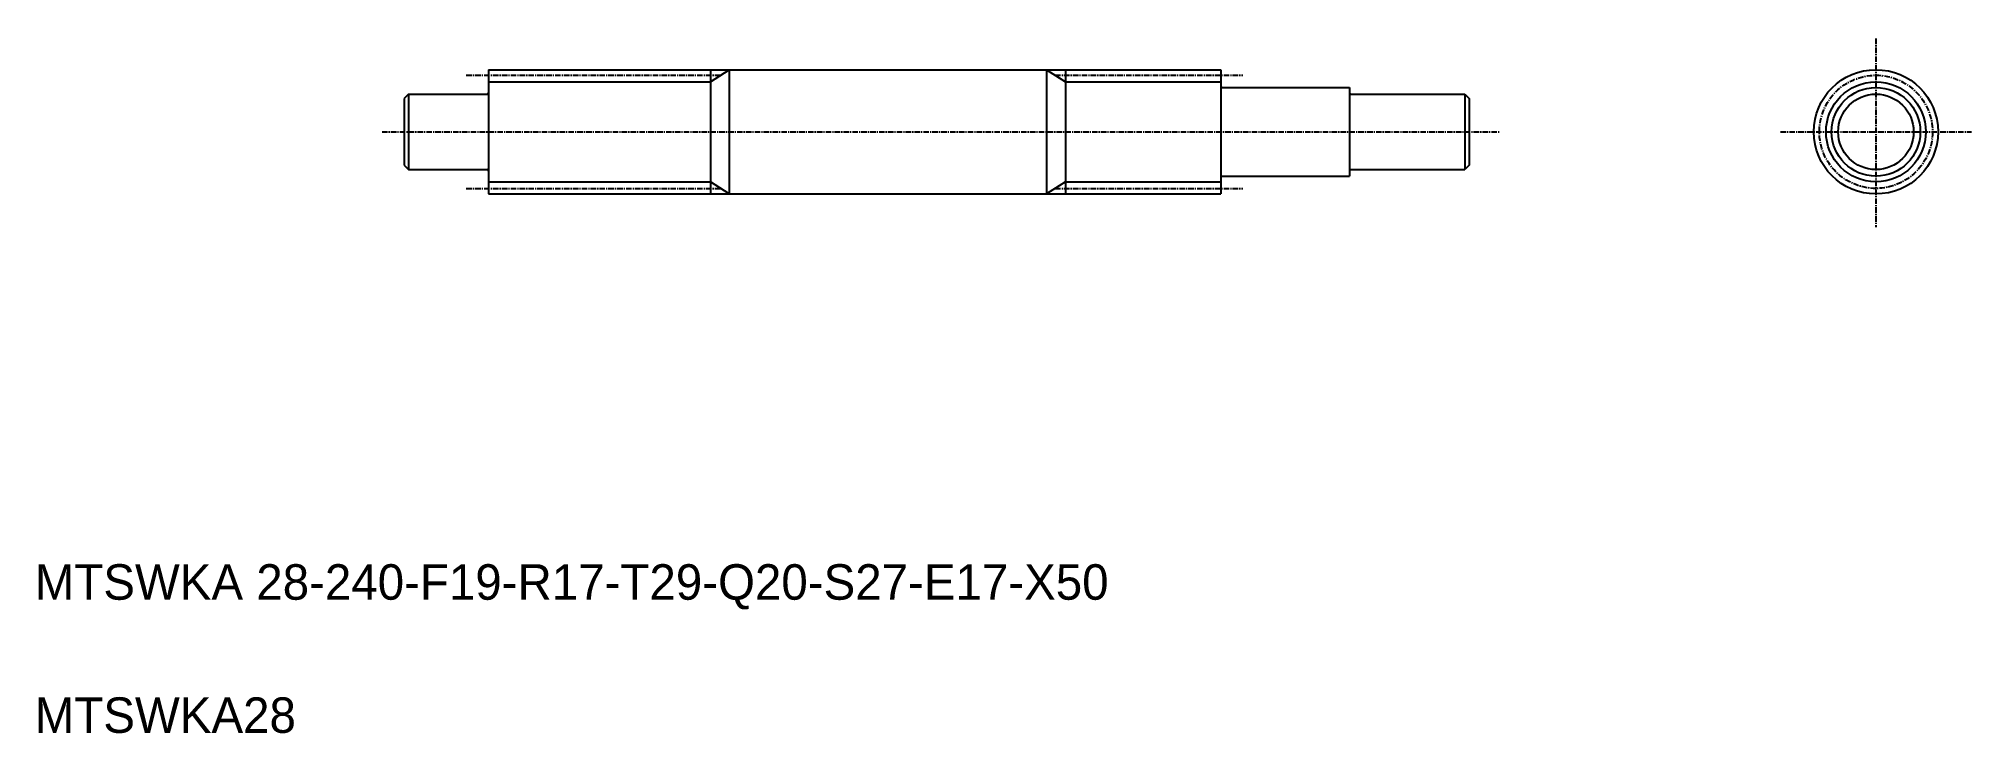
# Model space of a CAD drawing. Extents: x 36 to 472, y 36 to 192.
import ezdxf

# ---------------------------------------------------------------- set-up
doc = ezdxf.new("R2010")
doc.units = 0
doc.linetypes.add('CENTER', pattern=[2, 1.25, -0.25, 0.25, -0.25])
doc.layers.get('0').update_dxf_attribs({"linetype": 'CONTINUOUS'})
doc.layers.add('CENTER', color=1, linetype='CENTER')

msp = doc.modelspace()

# ---------------------------------------------------------------- linework, layer by layer
at = {"color": 7, "linetype": 'CONTINUOUS'}
for p, q in [((137.47, 185.41), (137.47, 157.41)), ((137.47, 185.41), (302.47, 185.41)), ((187.47, 185.41), (187.47, 157.41)), ((191.72, 185.41), (191.72, 157.41)), ((263.22, 185.41), (263.22, 157.41)), ((267.47, 185.41), (267.47, 157.41)), ((302.47, 185.41), (302.47, 157.41)), ((119.47, 179.91), (118.47, 178.91)), ((118.47, 178.91), (118.47, 163.91)), ((119.47, 179.91), (137.17, 179.91)), ((119.47, 179.91), (119.47, 162.91)), ((302.77, 181.41), (331.47, 181.41)), ((331.47, 181.41), (331.47, 161.41)), ((331.77, 179.91), (357.47, 179.91)), ((357.47, 179.91), (357.47, 162.91)), ((357.47, 179.91), (358.47, 178.91)), ((358.47, 178.91), (358.47, 163.91)), ((118.47, 163.91), (119.47, 162.91)), ((119.47, 162.91), (137.17, 162.91)), ((302.77, 161.41), (331.47, 161.41)), ((331.77, 162.91), (357.47, 162.91)), ((358.47, 163.91), (357.47, 162.91)), ((137.47, 157.41), (302.47, 157.41)), ((178.72, 157.41), (178.72, 157.41)), ((219.97, 157.41), (219.97, 157.41))]:
    msp.add_line(p, q, dxfattribs=at)
at = {"color": 3, "linetype": 'CONTINUOUS'}
for p, q in [((187.47, 182.66), (191.72, 185.41)), ((263.22, 185.41), (267.47, 182.66)), ((137.47, 182.66), (187.47, 182.66)), ((267.47, 182.66), (302.47, 182.66)), ((137.47, 160.16), (187.47, 160.16)), ((191.72, 157.41), (187.47, 160.16)), ((267.47, 160.16), (263.22, 157.41)), ((267.47, 160.16), (302.47, 160.16))]:
    msp.add_line(p, q, dxfattribs=at)
at = {"color": 7, "linetype": 'CONTINUOUS'}
for radius in [14, 10, 8.5]:
    msp.add_circle((450.13, 171.41), radius, dxfattribs=at)
at = {"color": 3, "linetype": 'CONTINUOUS'}
msp.add_circle((450.13, 171.41), 11.25, dxfattribs=at)
at = {"color": 7, "linetype": 'CONTINUOUS'}
for centre, start, end in [((137.17, 180.21), 270, 360), ((302.77, 181.71), 180, 270), ((331.77, 180.21), 180, 270), ((137.17, 162.61), 0, 90), ((302.77, 161.11), 90, 180), ((331.77, 162.61), 90, 180)]:
    msp.add_arc(centre, 0.3, start, end, dxfattribs=at)
at = {"layer": 'CENTER', "color": 1, "linetype": 'CENTER'}
for p, q in [((450.13, 192.41), (450.13, 149.91)), ((132.47, 184.16), (189.79, 184.16)), ((265.15, 184.16), (307.47, 184.16)), ((113.47, 171.41), (365.24, 171.41)), ((428.63, 171.41), (471.63, 171.41)), ((132.47, 158.66), (189.79, 158.66)), ((265.15, 158.66), (307.47, 158.66))]:
    msp.add_line(p, q, dxfattribs=at)
msp.add_circle((450.13, 171.41), 12.75, dxfattribs=at)

# ---------------------------------------------------------------- texts
at = {"color": 7, "linetype": 'CONTINUOUS'}
for s, p in [('MTSWKA 28-240-F19-R17-T29-Q20-S27-E17-X50', (35.22, 65.97)), ('MTSWKA28', (35.22, 35.97))]:
    msp.add_text(s, height=8, dxfattribs=at).set_placement(p)

doc.saveas('drawing.dxf')
